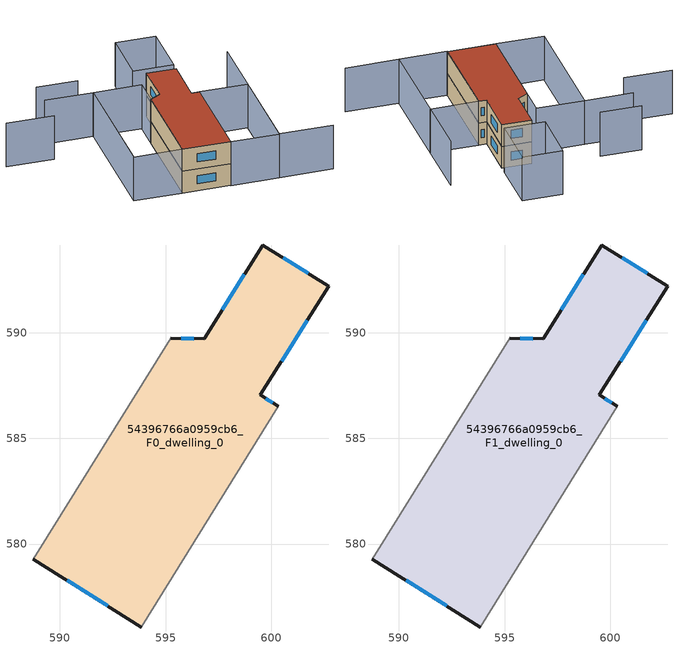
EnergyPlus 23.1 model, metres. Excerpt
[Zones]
54396766a0959cb6_F0_dwelling_0
 floor ground (EU_floor_Construction): 602.7,592.19 599.48,587.05 600.33,586.51 593.85,576.08 588.75,579.28 595.25,589.74 596.82,589.71 599.6,594.14 z0
 wall outside (EU_wall_Construction): 588.75,579.28 593.85,576.08 / 600.33,586.51 599.48,587.05 602.7,592.19 599.6,594.14 596.82,589.71 595.25,589.74 z0:3
 wall adiabatic (EU_wall_Construction): 593.85,576.08 600.33,586.51 / 595.25,589.74 588.75,579.28 z0:3
 window (EU_Window_Construction): 590.34,578.28 592.26,577.08 / 596.33,589.72 595.74,589.73 / 598.73,592.76 597.68,591.09 / 601.74,592.8 600.57,593.54 / 600.48,588.65 601.7,590.59 / 600.07,586.68 599.75,586.88 z0.93:2.07
54396766a0959cb6_F1_dwelling_0
 floor to 54396766a0959cb6_F0_dwelling_0 (EU_floor_Construction): 602.7,592.19 599.48,587.05 600.33,586.51 593.85,576.08 588.75,579.28 595.25,589.74 596.82,589.71 599.6,594.14 z3
 wall outside (EU_wall_Construction): 588.75,579.28 593.85,576.08 / 600.33,586.51 599.48,587.05 602.7,592.19 599.6,594.14 596.82,589.71 595.25,589.74 z3:6
 wall adiabatic (EU_wall_Construction): 593.85,576.08 600.33,586.51 / 595.25,589.74 588.75,579.28 z3:6
 window (EU_Window_Construction): 590.34,578.28 592.26,577.08 / 596.33,589.72 595.74,589.73 / 598.73,592.76 597.68,591.09 / 601.74,592.8 600.57,593.54 / 600.48,588.65 601.7,590.59 / 600.07,586.68 599.75,586.88 z3.93:5.07
 roof outside (EU_roof_Construction): 593.85,576.08 600.33,586.51 599.48,587.05 602.7,592.19 599.6,594.14 596.82,589.71 595.25,589.74 588.75,579.28 z6
shading: 604.69,569.4 598.99,572.94 / 598.99,572.94 609.65,590.11 / 586.93,599.15 592.04,595.98 / 592.04,595.98 583.66,582.48 / 579.83,599.14 584.95,595.96 / 592.92,599.18 588.59,601.89 / 605.45,583.34 598.96,572.89 / 598.96,572.89 593.84,576.06 / 593.84,576.06 600.33,586.52 / 600.33,586.52 605.45,583.34 / 583.64,582.45 592.04,595.97 / 592.04,595.97 597.15,592.8 / 597.15,592.8 588.75,579.28 / 588.75,579.28 583.64,582.45 / 603.2,592.96 598.89,595.65 / 598.89,595.65 602.64,601.65 / 602.64,601.65 606.95,598.96 / 606.95,598.96 603.2,592.96 z0:6
[Building]
EU S2 Campaign: North Axis=0; Terrain=City; Solar Distribution=FullExterior
[Site:Location]
Montreal-Trudeau.Intl.AP: Latitude=45.4667; Longitude=-73.75; Time Zone=-5; Elevation=36
[SizingPeriod:WeatherFileDays]
AnnualSizingPeriod: Begin Month=1; Begin Day of Month=1; End Month=12; End Day of Month=31; Day of Week for Start Day=Monday; Use Weather File Daylight Saving Period=No; Use Weather File Rain and Snow Indicators=No
[MATERIAL]
EU_InternalMass_Material: Roughness=MediumRough; Thickness=0.1; Conductivity=1; Density=1800; Specific Heat=900; Thermal Absorptance=0.9; Solar Absorptance=0.7; Visible Absorptance=0.7
[MATERIAL:NOMASS] Roughness=MediumRough; Thermal Absorptance=0.9; Solar Absorptance=0.7; Visible Absorptance=0.7
Name | Thermal Resistance
EU_wall_NoMass; EU_floor_NoMass | 1.51479
EU_roof_NoMass | 2.84114
[WINDOWMATERIAL:SIMPLEGLAZINGSYSTEM]
EU_Window_SimpleGlazing: UFactor=3.53504; Solar Heat Gain Coefficient=0.8; Visible Transmittance=0.8
[CONSTRUCTION]
EU_wall_Construction: EU_wall_NoMass
EU_roof_Construction: EU_roof_NoMass
EU_floor_Construction: EU_floor_NoMass
EU_Window_Construction: EU_Window_SimpleGlazing
EU_InternalMass_Construction: EU_InternalMass_Material
[ZONE] Type=1; Multiplier=1; Ceiling Height=autocalculate; Volume=290.339; Floor Area=autocalculate; Part of Total Floor Area=Yes
54396766a0959cb6_F0_dwelling_0; 54396766a0959cb6_F1_dwelling_0
[INTERNALMASS] Construction=EU_InternalMass_Construction; Surface Area=96.7794
Name | Zone or ZoneList
54396766a0959cb6_F0_dwelling_0_EU_InternalMass | 54396766a0959cb6_F0_dwelling_0
54396766a0959cb6_F1_dwelling_0_EU_InternalMass | 54396766a0959cb6_F1_dwelling_0
[OTHEREQUIPMENT] Fuel Type=Electricity; Design Level Calculation Method=Watts/Area; Power per Zone Floor Area=1; Fraction Latent=0; Fraction Radiant=0; Fraction Lost=0; Carbon Dioxide Generation Rate=0; EndUse Subcategory=EU_Step8_InternalGains
Name | Zone or ZoneList or Space or SpaceList | Schedule
EU_Step8_InternalGain_54396766a0959cb6_F0_dwelling_0_f000 | 54396766a0959cb6_F0_dwelling_0 | EU_Step8_GainSchedule_54396766a0959cb6_F0_dwelling_0_f000
EU_Step8_InternalGain_54396766a0959cb6_F1_dwelling_0_f000 | 54396766a0959cb6_F1_dwelling_0 | EU_Step8_GainSchedule_54396766a0959cb6_F1_dwelling_0_f000
[ZONEVENTILATION:DESIGNFLOWRATE] Schedule=EU_AlwaysOn; Design Flow Rate Calculation Method=AirChanges/Hour; Air Changes per Hour=0.775154; Ventilation Type=Natural; Fan Pressure Rise=0; Fan Total Efficiency=1; Constant Term Coefficient=1; Temperature Term Coefficient=0; Velocity Term Coefficient=0; Velocity Squared Term Coefficient=0; Minimum Indoor Temperature=-100; Maximum Indoor Temperature=100; Delta Temperature=-100; Minimum Outdoor Temperature=-100; Maximum Outdoor Temperature=100; Maximum Wind Speed=40
Name | Zone or ZoneList or Space or SpaceList
EU_ConstantAir_54396766a0959cb6_F0_dwelling_0 | 54396766a0959cb6_F0_dwelling_0
EU_ConstantAir_54396766a0959cb6_F1_dwelling_0 | 54396766a0959cb6_F1_dwelling_0
[HVACTEMPLATE:THERMOSTAT] Constant Heating Setpoint=20; Constant Cooling Setpoint=50
EU_HeatOnly_54396766a0959cb6_F0_dwelling_0; EU_HeatOnly_54396766a0959cb6_F1_dwelling_0
[HVACTEMPLATE:ZONE:IDEALLOADSAIRSYSTEM] System Availability Schedule=EU_AlwaysOn; Maximum Heating Supply Air Temperature=50; Minimum Cooling Supply Air Temperature=13; Maximum Heating Supply Air Humidity Ratio=0.0156; Minimum Cooling Supply Air Humidity Ratio=0.0077; Heating Limit=NoLimit; Cooling Limit=NoLimit; Heating Availability Schedule=EU_AlwaysOn; Cooling Availability Schedule=EU_CoolingOff; Dehumidification Control Type=ConstantSensibleHeatRatio; Cooling Sensible Heat Ratio=0.7; Dehumidification Setpoint=60; Humidification Control Type=None; Humidification Setpoint=30; Outdoor Air Method=None; Outdoor Air Flow Rate per Person=0.00944; Outdoor Air Flow Rate per Zone Floor Area=0; Outdoor Air Flow Rate per Zone=0; Demand Controlled Ventilation Type=None; Outdoor Air Economizer Type=NoEconomizer; Heat Recovery Type=None; Sensible Heat Recovery Effectiveness=0.7; Latent Heat Recovery Effectiveness=0.65
Name | Template Thermostat
54396766a0959cb6_F0_dwelling_0 | EU_HeatOnly_54396766a0959cb6_F0_dwelling_0
54396766a0959cb6_F1_dwelling_0 | EU_HeatOnly_54396766a0959cb6_F1_dwelling_0
[SIZING:ZONE] Zone Cooling Design Supply Air Temperature Input Method=SupplyAirTemperature; Zone Cooling Design Supply Air Temperature=13; Zone Heating Design Supply Air Temperature Input Method=SupplyAirTemperature; Zone Heating Design Supply Air Temperature=50; Zone Cooling Design Supply Air Humidity Ratio=0.008; Zone Heating Design Supply Air Humidity Ratio=0.008; Cooling Design Air Flow Method=DesignDay; Cooling Design Air Flow Rate=0; Cooling Minimum Air Flow per Zone Floor Area=0.000762; Cooling Minimum Air Flow=0; Cooling Minimum Air Flow Fraction=0.2; Heating Design Air Flow Method=DesignDay; Heating Design Air Flow Rate=0; Heating Maximum Air Flow per Zone Floor Area=0.002032; Heating Maximum Air Flow=0.141576; Heating Maximum Air Flow Fraction=0.3; Account for Dedicated Outdoor Air System=No; Dedicated Outdoor Air System Control Strategy=NeutralSupplyAir; Dedicated Outdoor Air Low Setpoint Temperature for Design=autosize; Dedicated Outdoor Air High Setpoint Temperature for Design=autosize; Zone Load Sizing Method=Sensible Load Only No Latent Load; Zone Latent Cooling Design Supply Air Humidity Ratio Input Method=HumidityRatioDifference; Zone Cooling Design Supply Air Humidity Ratio Difference=0.005; Zone Latent Heating Design Supply Air Humidity Ratio Input Method=HumidityRatioDifference; Zone Humidification Design Supply Air Humidity Ratio Difference=0.005
54396766a0959cb6_F0_dwelling_0; 54396766a0959cb6_F1_dwelling_0
[SCHEDULE:CONSTANT]
Name | Hourly Value
EU_AlwaysOn | 1
EU_CoolingOff | 0
[SCHEDULE:FILE] Column Number=1; Rows to Skip at Top=0; Number of Hours of Data=8760; Column Separator=Comma; Interpolate to Timestep=No; Minutes per Item=60; Adjust Schedule for Daylight Savings=Yes
Name | File
EU_Step8_GainSchedule_54396766a0959cb6_F0_dwelling_0_f000 | ../../schedules/54396766a0959cb6/54396766a0959cb6_F0_dwelling_0_f000_gain.csv
EU_Step8_GainSchedule_54396766a0959cb6_F1_dwelling_0_f000 | ../../schedules/54396766a0959cb6/54396766a0959cb6_F1_dwelling_0_f000_gain.csv
